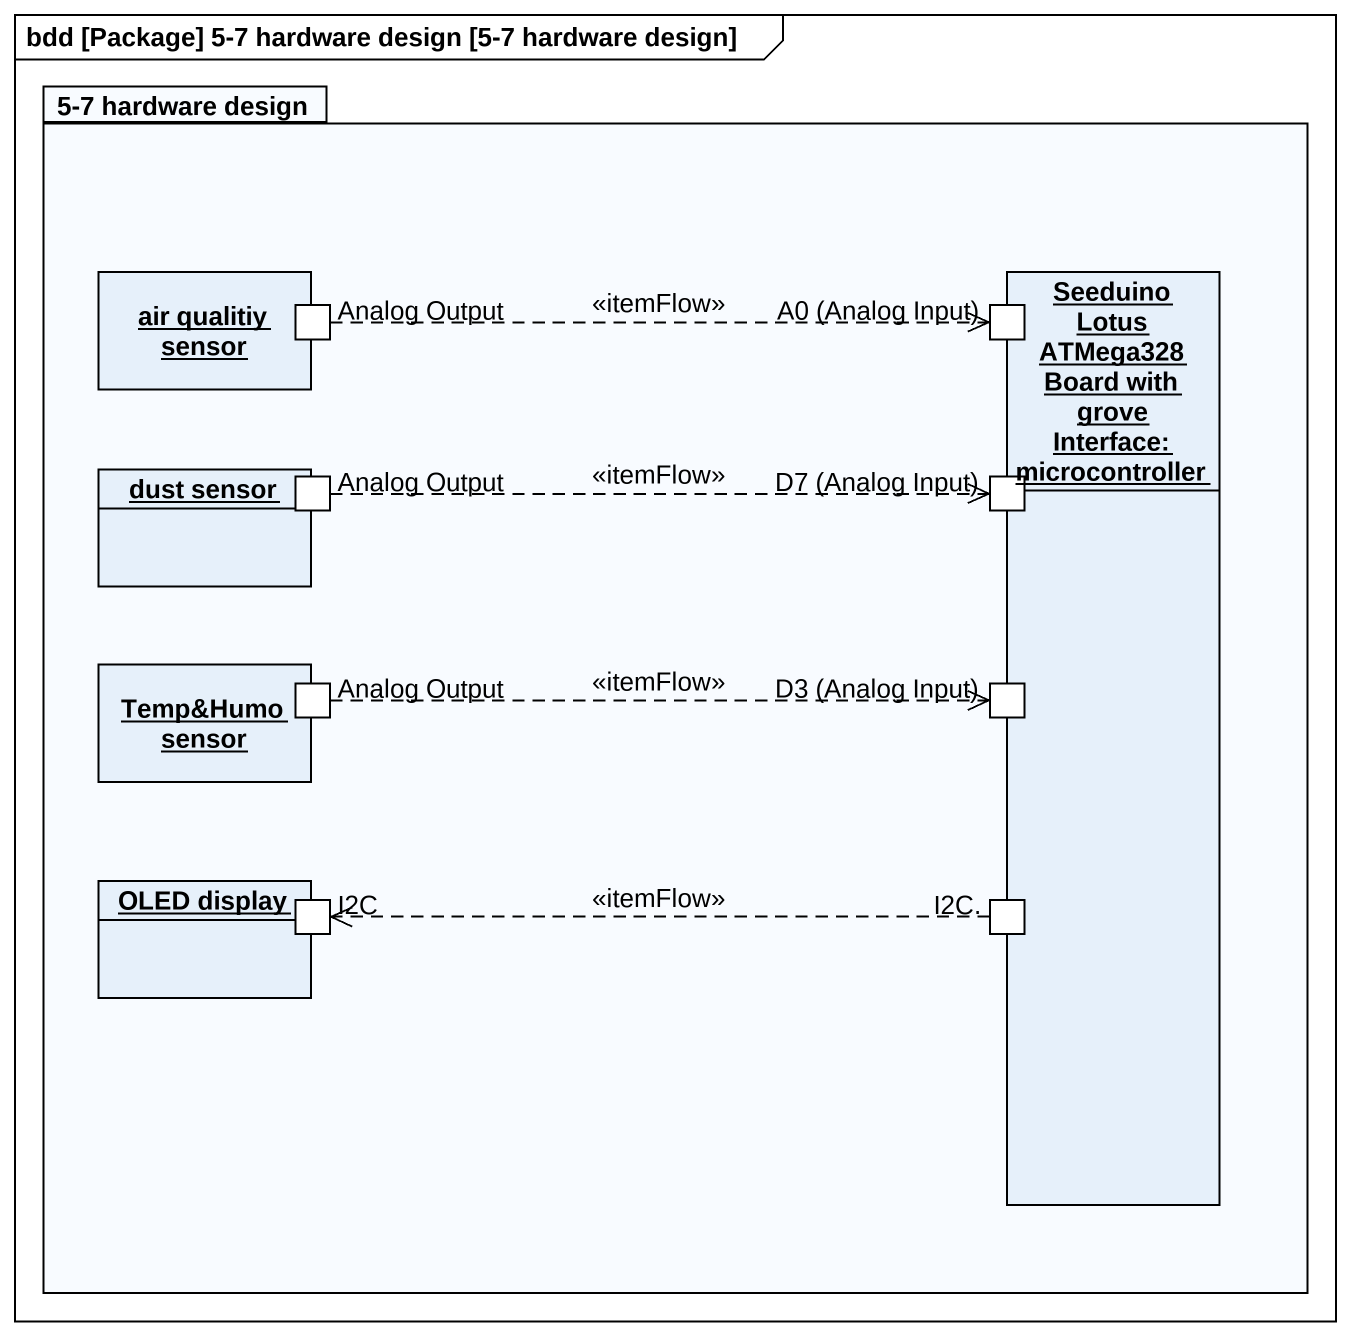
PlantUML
@startuml
mainframe bdd [Package] 5-7 hardware design [5-7 hardware design]
package "5-7 hardware design" as p5_7_hardware_design {
  rectangle "air qualitiy sensor" as air_qualitiy_sensor <<object>> {
    port "Analog Output" as Analog_Output
  }
  rectangle "Seeduino Lotus ATMega328 Board with grove Interface: microcontroller" as Seeduino_Lotus_ATMega328 <<object>> {
    port "A0 (Analog Input)" as A0_Analog_Input
    port "D7 (Analog Input)" as D7_Analog_Input
    port "D3 (Analog Input)" as D3_Analog_Input
    port "I2C." as I2C_2
  }
  rectangle "dust sensor" as dust_sensor <<object>> {
    port "Analog Output" as Analog_Output_2
  }
  rectangle "Temp&Humo sensor" as Temp_Humo_sensor <<object>> {
    port "Analog Output" as Analog_Output_3
  }
  rectangle "OLED display" as OLED_display <<object>> {
    port I2C
  }
}
Analog_Output .right.> A0_Analog_Input : <<itemFlow>>
Analog_Output_2 .right.> D7_Analog_Input : <<itemFlow>>
Analog_Output_3 .right.> D3_Analog_Input : <<itemFlow>>
I2C_2 .left.> I2C : <<itemFlow>>
@enduml
